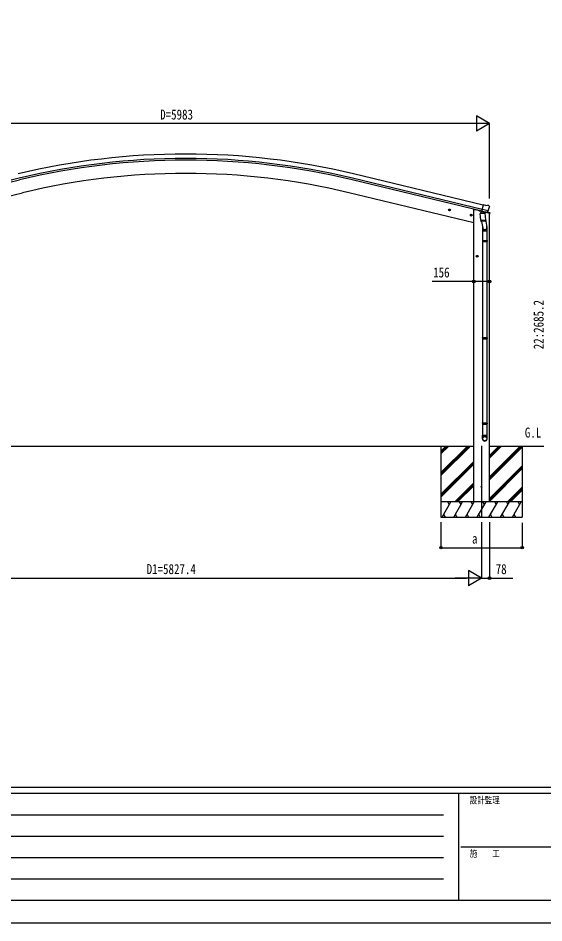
# Model space of a CAD drawing. Units: millimetres, scale not verified. Extents: x -12615 to 12615, y -8910 to 8910.
# Drawn here: x -8253 to -3075, y -8910 to 0 of the extents above; entities that cross this region are included whole.
import ezdxf
from ezdxf.enums import TextEntityAlignment as Align

# ---------------------------------------------------------------- set-up
doc = ezdxf.new("R2010")
doc.units = ezdxf.units.MM
doc.header["$LTSCALE"] = 50
for name, color, linetype in [('0-2_USER1', 3, 'Continuous'), ('0-4_YKK_12', 2, 'Continuous'), ('0-5_YKK_13', 4, 'Continuous'), ('0-6_YKK_A1', 4, 'Continuous'), ('0-7_YKK_D', 6, 'Continuous'), ('0-8_YKK_ZWAK', 7, 'Continuous')]:
    doc.layers.add(name, color=color, linetype=linetype)
doc.styles.add('ＭＳ ゴシック', font='')
doc.styles.get('ＭＳ ゴシック').set_extended_font_data('MS Gothic')

msp = doc.modelspace()

# ---------------------------------------------------------------- linework, layer by layer
at = {"layer": '0-4_YKK_12'}
msp.add_line((-3688.05, -4212.5), (-3688.05, -4917.5), dxfattribs=at)
at = {"layer": '0-5_YKK_13'}
for p, q in [((-3644.92, -1845.87), (-3670.85, -1839.64)), ((-3644.92, -1845.87), (-3631.66, -1843.17)), ((-3617.18, -1846.36), (-3630.36, -1843.19)), ((-3614.08, -1848.61), (-3610.22, -1854.9)), ((-3609.86, -1857.18), (-3610.14, -1858.33)), ((-3994.54, -1891.18), (-4013.98, -1886.51)), ((-4011.56, -1887.1), (-4006.39, -1881.65)), ((-4009.43, -1894.29), (-4011.56, -1887.1)), ((-4006.6, -1898.57), (-4001.93, -1879.12)), ((-4006.39, -1881.65), (-3999.09, -1883.4)), ((-3999.09, -1883.4), (-3996.96, -1890.6)), ((-3780.62, -1942.54), (-3800.06, -1937.87)), ((-3797.64, -1938.45), (-3792.47, -1933.01)), ((-3795.51, -1945.65), (-3797.64, -1938.45)), ((-3792.67, -1949.93), (-3788, -1930.48)), ((-3792.47, -1933.01), (-3785.17, -1934.76)), ((-3785.17, -1934.76), (-3783.04, -1941.96)), ((-3712.3, -1893.12), (-3712.3, -1896.28)), ((-3690.26, -1905.51), (-3708.46, -1901.14)), ((-3700.99, -1923.04), (-3655.3, -1919.85)), ((-3696.32, -1989.88), (-3700.99, -1923.04)), ((-3686.57, -1901.28), (-3699.89, -1916.59)), ((-3699.89, -1916.59), (-3699.44, -1922.94)), ((-3685.63, -1901.21), (-3686.57, -1901.28)), ((-3682.55, -1903.68), (-3684.08, -1903.31)), ((-3645.84, -1912.49), (-3682.55, -1903.68)), ((-3623.92, -1897.49), (-3681.42, -1883.68)), ((-3676.6, -1905.51), (-3675.57, -1920.11)), ((-3648.38, -1914.5), (-3674.2, -1920.94)), ((-3657.08, -1916.67), (-3656.85, -1919.96)), ((-3655.3, -1919.85), (-3650.63, -1986.69)), ((-3643.48, -1912.97), (-3651, -1911.16)), ((-3607.74, -1925.32), (-3650.55, -1915.04)), ((-3647.68, -1912.72), (-3647.63, -1913.46)), ((-3644.31, -1912.86), (-3645.84, -1912.49)), ((-3640.77, -1912.4), (-3624.39, -1897.91)), ((-3636.98, -1909.05), (-3610.04, -1915.51)), ((-3607.74, -1918.43), (-3607.74, -1925.32)), ((-3696.32, -1989.88), (-3650.63, -1986.69)), ((-3696.3, -1989.88), (-3695.42, -2002.58)), ((-3651.61, -2001.29), (-3693.31, -2004.21)), ((-3687.88, -2003.83), (-3677.15, -2067.41)), ((-3652.36, -1961.92), (-3636.45, -2058.09)), ((-3649.77, -1999.15), (-3650.64, -1986.69)), ((-3650.16, -2000.51), (-3650.16, -2000.51)), ((-3680.3, -2060.6), (-3680.3, -2095.25)), ((-3680.3, -2095.25), (-3634.3, -2095.25)), ((-3678.3, -2095.25), (-3678.3, -2189.25)), ((-3636.3, -2095.25), (-3636.3, -2189.25)), ((-3634.3, -2095.25), (-3634.3, -2060.9)), ((-3680.3, -2191.25), (-3679.3, -2189.25)), ((-3680.3, -2191.25), (-3634.3, -2191.25)), ((-3680.3, -2191.25), (-3680.3, -2199.25)), ((-3680.3, -2199.25), (-3634.3, -2199.25)), ((-3680.3, -2199.25), (-3679.3, -2201.25)), ((-3679.3, -2189.25), (-3635.3, -2189.25)), ((-3679.3, -2201.25), (-3635.3, -2201.25)), ((-3678.3, -2201.25), (-3678.3, -3145.44)), ((-3636.3, -2201.25), (-3636.3, -3145.44)), ((-3634.3, -2191.25), (-3635.3, -2189.25)), ((-3741.8, -2345.12), (-3721.8, -2345.12)), ((-3738.3, -2341.37), (-3731.8, -2337.61)), ((-3731.8, -2355.12), (-3731.8, -2335.12)), ((-3731.8, -2337.61), (-3725.3, -2341.37)), ((-3725.3, -2348.87), (-3731.8, -2352.62)), ((-3725.3, -2341.37), (-3725.3, -2348.87)), ((-3680.3, -3147.44), (-3679.3, -3145.44)), ((-3680.3, -3147.44), (-3634.3, -3147.44)), ((-3680.3, -3147.44), (-3680.3, -3155.44)), ((-3680.3, -3155.44), (-3634.3, -3155.44)), ((-3680.3, -3155.44), (-3679.3, -3157.44)), ((-3679.3, -3145.44), (-3635.3, -3145.44)), ((-3679.3, -3157.44), (-3635.3, -3157.44)), ((-3678.3, -3157.44), (-3678.3, -3985.63)), ((-3636.3, -3157.44), (-3636.3, -3985.63)), ((-3634.3, -3147.44), (-3635.3, -3145.44)), ((-3680.3, -3987.63), (-3679.3, -3985.63)), ((-3680.3, -3987.63), (-3634.3, -3987.63)), ((-3680.3, -3987.63), (-3680.3, -3995.63)), ((-3680.3, -3995.63), (-3634.3, -3995.63)), ((-3680.3, -3995.63), (-3679.3, -3997.63)), ((-3679.3, -3985.63), (-3635.3, -3985.63)), ((-3679.3, -3997.63), (-3635.3, -3997.63)), ((-3678.3, -3997.63), (-3678.3, -4107.63)), ((-3636.3, -3997.63), (-3636.3, -4107.63)), ((-3634.3, -3987.63), (-3635.3, -3985.63)), ((-3680.3, -4141.77), (-3680.3, -4107.63)), ((-3680.3, -4107.63), (-3634.3, -4107.63)), ((-3634.3, -4141.77), (-3634.3, -4107.63))]:
    msp.add_line(p, q, dxfattribs=at)
for points in [[(-3676.28, -1905.09), (-3686, -1902.76), (-3670.85, -1839.64)], [(-3996.96, -1890.6), (-4002.13, -1896.04), (-4009.43, -1894.29)], [(-3783.04, -1941.96), (-3788.21, -1947.4), (-3795.51, -1945.65)], [(-3676.28, -1905.09), (-3676.04, -1905.24), (-3651.27, -1911.19), (-3651, -1911.16)], [(-3623.64, -1896.91), (-3624.23, -1897.76), (-3624.39, -1897.91)], [(-3634.3, -2191.25), (-3634.3, -2199.25), (-3635.3, -2201.25)], [(-3731.8, -2352.62), (-3738.3, -2348.87), (-3738.3, -2341.37)], [(-3634.3, -3147.44), (-3634.3, -3155.44), (-3635.3, -3157.44)], [(-3634.3, -3987.63), (-3634.3, -3995.63), (-3635.3, -3997.63)]]:
    msp.add_lwpolyline(points, dxfattribs=at)
for centre, radius in [((-4004.26, -1888.85), 8.5), ((-4004.26, -1888.85), 7.7), ((-4004.26, -1888.85), 6.5), ((-3790.34, -1940.21), 8.5), ((-3790.34, -1940.21), 7.7), ((-3790.34, -1940.21), 6.5), ((-3731.8, -2345.12), 8.5), ((-3731.8, -2345.12), 7.7), ((-3731.8, -2345.12), 6.5), ((-3687.8, -4615), 4.5)]:
    msp.add_circle(centre, radius, dxfattribs=at)
for centre, radius, start, end in [((-3631.06, -1846.11), 3, 76.5, 101.5), ((-3806.94, -1811.08), 202.4, 334.90875, 346.5), ((-3618.34, -1851.22), 5, 31.5, 76.5), ((-3707.3, -1896.28), 5, 180, 256.5), ((-3683.96, -1902.83), 0.5, 221.23754, 256.5), ((-3677.19, -1905.59), 0.604, 7.79405, 79.40158), ((-3674.55, -1919.97), 1.03, 188.03431, 289.96103), ((-3648.63, -1913.53), 1, 284, 4), ((-3647.18, -1912.69), 0.5, 76.5, 184), ((-3644.2, -1912.37), 0.5, 256.5, 291.76246), ((-3610.74, -1918.43), 3, 0, 76.5), ((-3693.45, -2002.21), 2, 190.53157, 274), ((-3651.75, -1999.29), 2, 274, 322.59038), ((-3651.71, -1999.32), 1.95, 322.52234, 4.95983), ((-3664.3, -2060.9), 30, 0, 2.54858)]:
    msp.add_arc(centre, radius, start, end, dxfattribs=at)
for centre, major_axis, ratio, start_param, end_param in [((-3612.78, -1856.47), (1.57, -2.57), 0.99628, 0.7835347, 1.5707963), ((-3642.78, -1910.04), (0.73, -2.92), 0.997631, 5.8041905, 5.8929484), ((-3642.81, -1909.92), (-2.63, 3.16), 0.650902, 2.1145521, 2.1873627), ((-3642.75, -1910.14), (0.73, -2.92), 0.997631, 5.965759, 6.7621801), ((-3657.3, -2060.6), (-23, 0), 0.996195, 6.0000678, 10.0103449), ((-3657.3, -2060.6), (-21, 0), 0.996195, 0.3319459, 3.3482706), ((-3657.3, -4140.03), (23, 0), 0.996195, 6.2831853, 9.424778), ((-3657.3, -4141.77), (23, 0), 0.996195, 6.2831853, 9.424778), ((-3657.3, -4141.77), (0, -23.43), 0.981806, 4.712389, 7.8539816)]:
    msp.add_ellipse(centre, major_axis=major_axis, ratio=ratio, start_param=start_param, end_param=end_param, dxfattribs=at)
msp.add_ellipse((-3657.3, -4141.77), major_axis=(-21, 0), ratio=0.996195, dxfattribs=at)
at = {"layer": '0-6_YKK_A1'}
for p, q in [((-8242.58, -1576.17), (-9521.68, -1883.25)), ((-9517.75, -1899.62), (-8238.65, -1592.53)), ((-3685.25, -1899.62), (-4964.35, -1592.53)), ((-3681.32, -1883.25), (-4960.42, -1576.17)), ((-3671.24, -1841.28), (-4950.34, -1534.19)), ((-9437.19, -2015), (-8208.07, -1719.91)), ((-9437.19, -2015), (-8208.07, -1719.91)), ((-3765.8, -2015), (-4994.93, -1719.91)), ((-3765.8, -2015), (-4994.93, -1719.91)), ((-3765.8, -4765), (-3765.8, -1885.62)), ((-3765.8, -1885.62), (-3745.8, -1885.62)), ((-3745.8, -1885.62), (-3712.3, -1893.66)), ((-3610.3, -4765), (-3610.3, -1924.83)), ((-9437.19, -4215), (-3765.8, -4215)), ((-4088.05, -4215), (-4088.05, -4915)), ((-4088.05, -4475.73), (-3827.32, -4215)), ((-4088.05, -4489.87), (-3813.18, -4215)), ((-4088.05, -4504.01), (-3799.04, -4215)), ((-4088.05, -4291.88), (-4011.17, -4215)), ((-4088.05, -4277.74), (-4025.32, -4215)), ((-4088.05, -4263.6), (-4039.46, -4215)), ((-3610.3, -4215), (-3075.09, -4215)), ((-3610.3, -4518.48), (-3306.82, -4215)), ((-3610.3, -4334.63), (-3490.67, -4215)), ((-3610.3, -4320.49), (-3504.82, -4215)), ((-3610.3, -4306.35), (-3518.96, -4215)), ((-3610.3, -4532.62), (-3293.05, -4215.37)), ((-3610.3, -4546.76), (-3288.05, -4224.51)), ((-3288.05, -4215), (-3288.05, -4915)), ((-4088.05, -4687.86), (-3765.8, -4365.61)), ((-4088.05, -4702), (-3765.8, -4379.75)), ((-4088.05, -4716.14), (-3765.8, -4393.9)), ((-3610.3, -4730.61), (-3288.05, -4408.36)), ((-3610.3, -4744.75), (-3288.05, -4422.5)), ((-3610.3, -4758.89), (-3288.05, -4436.64)), ((-3953.06, -4765), (-3765.8, -4577.74)), ((-3938.92, -4765), (-3765.8, -4591.88)), ((-3924.78, -4765), (-3765.8, -4606.03)), ((-3432.56, -4765), (-3288.05, -4620.49)), ((-3418.42, -4765), (-3288.05, -4634.63)), ((-3404.28, -4765), (-3288.05, -4648.78)), ((-3288.05, -4765), (-4088.05, -4765)), ((-4077.77, -4915), (-3991.16, -4765)), ((-4006.16, -4790.98), (-4021.16, -4765)), ((-3962.3, -4915), (-3875.69, -4765)), ((-3890.69, -4790.98), (-3905.7, -4765)), ((-3846.83, -4915), (-3760.22, -4765)), ((-3775.22, -4790.98), (-3790.23, -4765)), ((-3610.3, -4765), (-3765.8, -4765)), ((-3731.36, -4915), (-3644.75, -4765)), ((-3659.75, -4790.98), (-3674.76, -4765)), ((-3615.89, -4915), (-3529.28, -4765)), ((-3544.28, -4790.98), (-3559.28, -4765)), ((-3500.42, -4915), (-3413.81, -4765)), ((-3443.81, -4765), (-3428.81, -4790.98)), ((-3384.95, -4915), (-3298.34, -4765)), ((-3313.34, -4790.98), (-3328.34, -4765)), ((-4062.77, -4889.02), (-4047.77, -4915)), ((-3947.3, -4889.02), (-3932.3, -4915)), ((-3831.83, -4889.02), (-3816.83, -4915)), ((-3716.36, -4889.02), (-3701.36, -4915)), ((-3600.89, -4889.02), (-3585.89, -4915)), ((-3485.42, -4889.02), (-3470.42, -4915)), ((-3369.95, -4889.02), (-3354.95, -4915)), ((-4088.05, -4915), (-3288.05, -4915))]:
    msp.add_line(p, q, dxfattribs=at)
for radius in [7073, 7029.83, 7013, 6882, 6882]:
    msp.add_arc((-6601.5, -8411.76), radius, 76.5, 103.5, dxfattribs=at)
at = {"layer": '0-7_YKK_D'}
for p, q in [((-3609.8, -1038.76), (-3739.71, -963.76)), ((-3739.71, -963.76), (-3739.71, -1113.76)), ((-3759.8, -1038.76), (-9443.19, -1038.76)), ((-3609.8, -1038.76), (-3869.61, -1038.76)), ((-3609.8, -1038.76), (-3739.71, -1113.76)), ((-3609.8, -1776.03), (-3609.8, -1037.76)), ((-4088.05, -4965.03), (-4088.05, -5216)), ((-3687.8, -4965), (-3687.8, -5516)), ((-3687.8, -4965), (-3687.8, -5516)), ((-3610.3, -4965), (-3610.3, -5516)), ((-3288.05, -4969.02), (-3288.05, -5216)), ((-4088.05, -5215), (-3288.05, -5215)), ((-9365.19, -5515), (-3837.8, -5515)), ((-3687.8, -5515), (-3947.61, -5515)), ((-3687.8, -5515), (-3817.71, -5440)), ((-3817.71, -5440), (-3817.71, -5590)), ((-3687.8, -5515), (-3817.71, -5590))]:
    msp.add_line(p, q, dxfattribs=at)
for points in [[(-3610.3, -2593.58), (-3765.8, -2593.58), (-4175.2, -2593.58)], [(-3687.8, -5515), (-3610.3, -5515), (-3380.9, -5515)]]:
    msp.add_lwpolyline(points, dxfattribs=at)
for centre in [(-3765.8, -2593.58), (-3610.3, -2593.58), (-4088.05, -5215), (-3288.05, -5215), (-3610.3, -5515)]:
    msp.add_circle(centre, 12.75, dxfattribs=at)
at = {"layer": '0-8_YKK_ZWAK'}
for p, q in [((11685.06, -7575), (-11714.94, -7575)), ((-3914.94, -7635), (-11714.94, -7635)), ((-3914.94, -7635), (-3914.94, -8685)), ((-14.94, -7635), (-3914.94, -7635)), ((-11587.44, -7845), (-4064.94, -7845)), ((-11587.44, -8055), (-4064.94, -8055)), ((-3892.44, -8160), (-14.94, -8160)), ((-11587.44, -8265), (-4064.94, -8265)), ((-11587.44, -8475), (-4064.94, -8475)), ((-11714.94, -8685), (-3914.94, -8685)), ((-3914.94, -8685), (-14.94, -8685))]:
    msp.add_line(p, q, dxfattribs=at)
msp.add_lwpolyline([(-12615, -8910), (12615, -8910), (12615, 8910), (-12615, 8910)], close=True, dxfattribs=at)

# ---------------------------------------------------------------- texts
at = {"layer": '0-2_USER1', "style": 'ＭＳ ゴシック', "width": 0.8}
msp.add_text('G.L', height=98.97, dxfattribs=at).set_placement((-3262.07, -4160.32), align=Align.BOTTOM_LEFT)
at = {"layer": '0-7_YKK_D', "style": 'ＭＳ ゴシック', "width": 0.8}
for s, p in [('D=5983', (-6853.5, -1028.76)), ('156', (-4165.2, -2583.58)), ('a', (-3782.25, -5205)), ('D1=5827.4', (-6986.7, -5505)), ('78', (-3549.3, -5505))]:
    msp.add_text(s, height=98.97, dxfattribs=at).set_placement(p, align=Align.BOTTOM_LEFT)
msp.add_text('22:2685.2', height=98.97, rotation=90, dxfattribs=at).set_placement((-3048.05, -3261.18), align=Align.BOTTOM_LEFT)
at = {"layer": '0-8_YKK_ZWAK', "style": 'ＭＳ ゴシック', "width": 0.8}
for s, p in [('設計監理', (-3804.94, -7755)), ('施\u3000\u3000工', (-3804.94, -8280))]:
    msp.add_text(s, height=65.98, dxfattribs=at).set_placement(p, align=Align.BOTTOM_LEFT)

doc.saveas('drawing.dxf')
